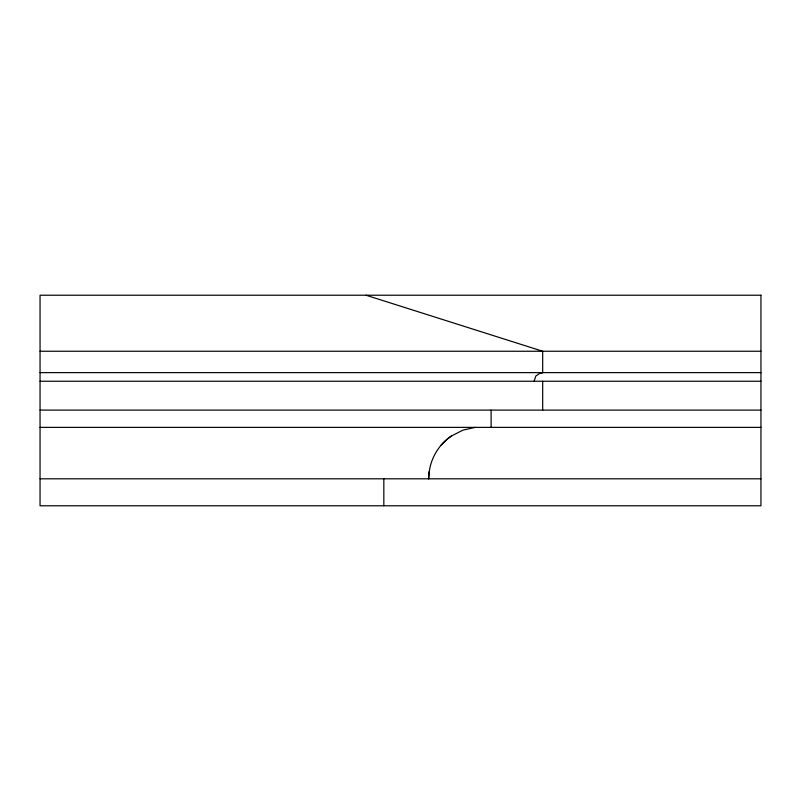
<?xml version="1.0" encoding="UTF-8"?>
<svg xmlns="http://www.w3.org/2000/svg" width="801" height="801" viewBox="0 0 801 801"><rect width="100%" height="100%" fill="white"/><g stroke="black" fill="none" stroke-linecap="round" stroke-linejoin="round"><path stroke-width="1.2" d="M534.087 381.236L535.879 375.969L540.515 372.916A16.931 11.975 -90 0 1 542.688 372.635L542.688 351.249L366.027 295.219M429.256 471.469A36.906 26.103 -90 0 0 428.725 478.808A36.906 26.103 90 0 1 429.256 471.469C430.608 461.917 434.713 452.775 440.95 445.416A70.878 50.123 90 0 1 451.524 435.974L462.838 430.177L475.263 427.344M40.05 351.249L760.95 351.249M40.05 372.635L760.95 372.635M40.05 381.236L760.95 381.236M40.05 410.102L760.95 410.102M40.05 427.374L760.95 427.374M40.05 478.808L760.95 478.808M542.688 381.236L542.688 410.102M491.113 410.102L491.113 427.374M383.829 478.608L383.829 505.781M540.515 372.906A16.931 11.975 90 0 1 542.688 372.635M440.93 445.386A70.878 50.123 -90 0 1 451.524 435.974M760.95 295.219L40.05 295.219L40.05 505.781L760.95 505.781L760.95 295.219"/></g></svg>
